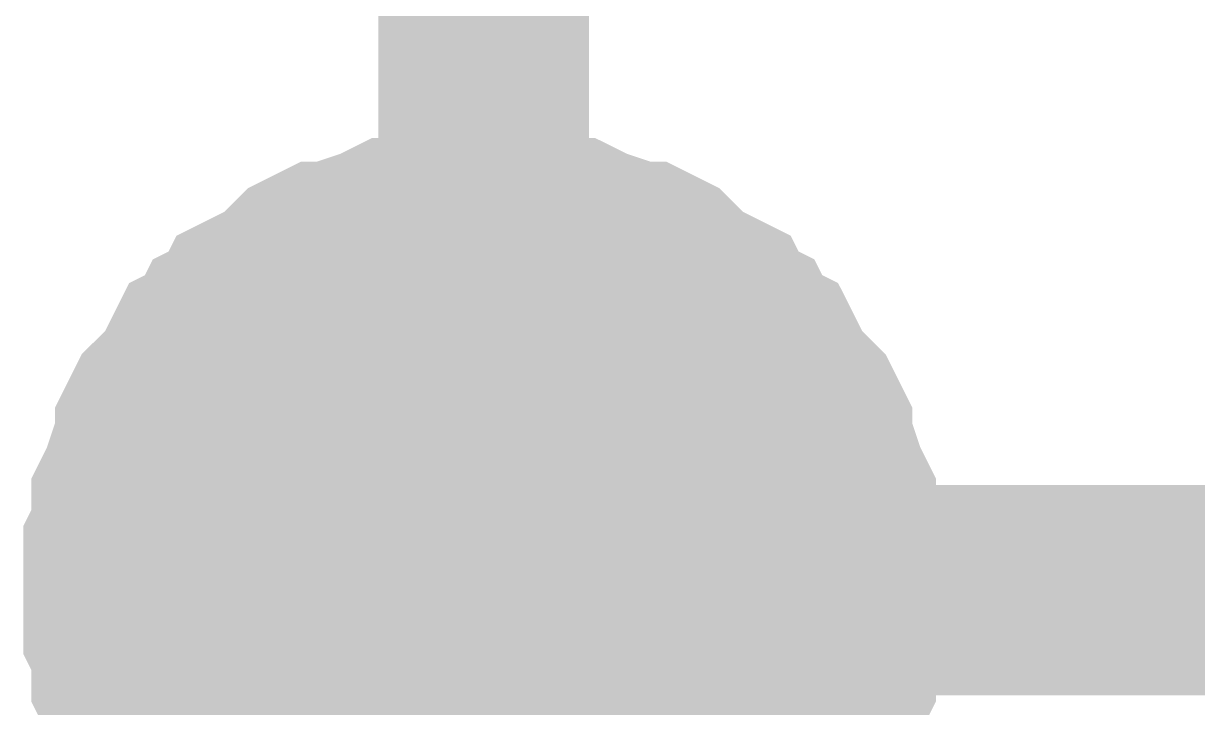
# Model space of a CAD drawing. Header units: inches. Extents: x 0 to 22.3, y 0 to 15.7.
# Drawn here: x 11.4743 to 11.5401, y 9.2932 to 9.3315 of the extents above; entities that cross this region are included whole.
import ezdxf

# ---------------------------------------------------------------- set-up
doc = ezdxf.new("R2010")
doc.units = ezdxf.units.IN
doc.header["$MEASUREMENT"] = 0
doc.layers.add('Sheet', color=255, linetype='Continuous')

msp = doc.modelspace()

# ---------------------------------------------------------------- linework, layer by layer
at = {"layer": 'Sheet'}
for points in [[(11.500095, 9.699789, 0.0118, 0.0118, 0), (11.500095, 9.299775, 0.0118, 0.0118, 0), (12.100385, 9.299775, 0.0118, 0.0118, 0), (12.300186, 9.299775, 0.0118, 0.0118, 0)], [(11.480203, 9.299775, 0.0118, 0.0118, 0), (11.480203, 9.300659, 0.0118, 0.0118, 0), (11.480203, 9.301985, 0.0118, 0.0118, 0), (11.480645, 9.302869, 0.0118, 0.0118, 0), (11.480645, 9.303753, 0.0118, 0.0118, 0), (11.480645, 9.304637, 0.0118, 0.0118, 0), (11.481087, 9.305521, 0.0118, 0.0118, 0), (11.481529, 9.306847, 0.0118, 0.0118, 0), (11.481972, 9.307731, 0.0118, 0.0118, 0), (11.481972, 9.308615, 0.0118, 0.0118, 0), (11.482414, 9.309499, 0.0118, 0.0118, 0), (11.482856, 9.309941, 0.0118, 0.0118, 0), (11.48374, 9.310825, 0.0118, 0.0118, 0), (11.484182, 9.311709, 0.0118, 0.0118, 0), (11.484624, 9.312593, 0.0118, 0.0118, 0), (11.485508, 9.313035, 0.0118, 0.0118, 0), (11.48595, 9.313919, 0.0118, 0.0118, 0), (11.486834, 9.314361, 0.0118, 0.0118, 0), (11.487276, 9.315245, 0.0118, 0.0118, 0), (11.48816, 9.315687, 0.0118, 0.0118, 0), (11.489044, 9.316129, 0.0118, 0.0118, 0), (11.489928, 9.317013, 0.0118, 0.0118, 0), (11.49037, 9.317455, 0.0118, 0.0118, 0), (11.491254, 9.317897, 0.0118, 0.0118, 0), (11.492138, 9.317897, 0.0118, 0.0118, 0), (11.493023, 9.318339, 0.0118, 0.0118, 0), (11.494349, 9.318781, 0.0118, 0.0118, 0), (11.495233, 9.319223, 0.0118, 0.0118, 0), (11.496117, 9.319223, 0.0118, 0.0118, 0), (11.497001, 9.319223, 0.0118, 0.0118, 0), (11.497885, 9.319665, 0.0118, 0.0118, 0), (11.499211, 9.319665, 0.0118, 0.0118, 0), (11.500095, 9.319665, 0.0118, 0.0118, 0)], [(11.480203, 9.299775, 0.0118, 0.0118, 0), (11.480203, 9.300659, 0.0118, 0.0118, 0), (11.480203, 9.301985, 0.0118, 0.0118, 0), (11.480645, 9.302869, 0.0118, 0.0118, 0), (11.480645, 9.303753, 0.0118, 0.0118, 0), (11.480645, 9.304637, 0.0118, 0.0118, 0), (11.481087, 9.305521, 0.0118, 0.0118, 0), (11.481529, 9.306847, 0.0118, 0.0118, 0), (11.481972, 9.307731, 0.0118, 0.0118, 0), (11.481972, 9.308615, 0.0118, 0.0118, 0), (11.482414, 9.309499, 0.0118, 0.0118, 0), (11.482856, 9.309941, 0.0118, 0.0118, 0), (11.48374, 9.310825, 0.0118, 0.0118, 0), (11.484182, 9.311709, 0.0118, 0.0118, 0), (11.484624, 9.312593, 0.0118, 0.0118, 0), (11.485508, 9.313035, 0.0118, 0.0118, 0), (11.48595, 9.313919, 0.0118, 0.0118, 0), (11.486834, 9.314361, 0.0118, 0.0118, 0), (11.487276, 9.315245, 0.0118, 0.0118, 0), (11.48816, 9.315687, 0.0118, 0.0118, 0), (11.489044, 9.316129, 0.0118, 0.0118, 0), (11.489928, 9.317013, 0.0118, 0.0118, 0), (11.49037, 9.317455, 0.0118, 0.0118, 0), (11.491254, 9.317897, 0.0118, 0.0118, 0), (11.492138, 9.317897, 0.0118, 0.0118, 0), (11.493023, 9.318339, 0.0118, 0.0118, 0), (11.494349, 9.318781, 0.0118, 0.0118, 0), (11.495233, 9.319223, 0.0118, 0.0118, 0), (11.496117, 9.319223, 0.0118, 0.0118, 0), (11.497001, 9.319223, 0.0118, 0.0118, 0), (11.497885, 9.319665, 0.0118, 0.0118, 0), (11.499211, 9.319665, 0.0118, 0.0118, 0), (11.500095, 9.319665, 0.0118, 0.0118, 0)], [(11.480203, 9.299775, 0.0118, 0.0118, 0), (11.480203, 9.300659, 0.0118, 0.0118, 0), (11.480203, 9.301985, 0.0118, 0.0118, 0), (11.480645, 9.302869, 0.0118, 0.0118, 0), (11.480645, 9.303753, 0.0118, 0.0118, 0), (11.480645, 9.304637, 0.0118, 0.0118, 0), (11.481087, 9.305521, 0.0118, 0.0118, 0), (11.481529, 9.306847, 0.0118, 0.0118, 0), (11.481972, 9.307731, 0.0118, 0.0118, 0), (11.481972, 9.308615, 0.0118, 0.0118, 0), (11.482414, 9.309499, 0.0118, 0.0118, 0), (11.482856, 9.309941, 0.0118, 0.0118, 0), (11.48374, 9.310825, 0.0118, 0.0118, 0), (11.484182, 9.311709, 0.0118, 0.0118, 0), (11.484624, 9.312593, 0.0118, 0.0118, 0), (11.485508, 9.313035, 0.0118, 0.0118, 0), (11.48595, 9.313919, 0.0118, 0.0118, 0), (11.486834, 9.314361, 0.0118, 0.0118, 0), (11.487276, 9.315245, 0.0118, 0.0118, 0), (11.48816, 9.315687, 0.0118, 0.0118, 0), (11.489044, 9.316129, 0.0118, 0.0118, 0), (11.489928, 9.317013, 0.0118, 0.0118, 0), (11.49037, 9.317455, 0.0118, 0.0118, 0), (11.491254, 9.317897, 0.0118, 0.0118, 0), (11.492138, 9.317897, 0.0118, 0.0118, 0), (11.493023, 9.318339, 0.0118, 0.0118, 0), (11.494349, 9.318781, 0.0118, 0.0118, 0), (11.495233, 9.319223, 0.0118, 0.0118, 0), (11.496117, 9.319223, 0.0118, 0.0118, 0), (11.497001, 9.319223, 0.0118, 0.0118, 0), (11.497885, 9.319665, 0.0118, 0.0118, 0), (11.499211, 9.319665, 0.0118, 0.0118, 0), (11.500095, 9.319665, 0.0118, 0.0118, 0)], [(11.480203, 9.299775, 0.0118, 0.0118, 0), (11.480203, 9.300659, 0.0118, 0.0118, 0), (11.480203, 9.301985, 0.0118, 0.0118, 0), (11.480645, 9.302869, 0.0118, 0.0118, 0), (11.480645, 9.303753, 0.0118, 0.0118, 0), (11.480645, 9.304637, 0.0118, 0.0118, 0), (11.481087, 9.305521, 0.0118, 0.0118, 0), (11.481529, 9.306847, 0.0118, 0.0118, 0), (11.481972, 9.307731, 0.0118, 0.0118, 0), (11.481972, 9.308615, 0.0118, 0.0118, 0), (11.482414, 9.309499, 0.0118, 0.0118, 0), (11.482856, 9.309941, 0.0118, 0.0118, 0), (11.48374, 9.310825, 0.0118, 0.0118, 0), (11.484182, 9.311709, 0.0118, 0.0118, 0), (11.484624, 9.312593, 0.0118, 0.0118, 0), (11.485508, 9.313035, 0.0118, 0.0118, 0), (11.48595, 9.313919, 0.0118, 0.0118, 0), (11.486834, 9.314361, 0.0118, 0.0118, 0), (11.487276, 9.315245, 0.0118, 0.0118, 0), (11.48816, 9.315687, 0.0118, 0.0118, 0), (11.489044, 9.316129, 0.0118, 0.0118, 0), (11.489928, 9.317013, 0.0118, 0.0118, 0), (11.49037, 9.317455, 0.0118, 0.0118, 0), (11.491254, 9.317897, 0.0118, 0.0118, 0), (11.492138, 9.317897, 0.0118, 0.0118, 0), (11.493023, 9.318339, 0.0118, 0.0118, 0), (11.494349, 9.318781, 0.0118, 0.0118, 0), (11.495233, 9.319223, 0.0118, 0.0118, 0), (11.496117, 9.319223, 0.0118, 0.0118, 0), (11.497001, 9.319223, 0.0118, 0.0118, 0), (11.497885, 9.319665, 0.0118, 0.0118, 0), (11.499211, 9.319665, 0.0118, 0.0118, 0), (11.500095, 9.319665, 0.0118, 0.0118, 0)], [(11.500095, 9.319665, 0.0118, 0.0118, 0), (11.500095, 9.319665, 0.0118, 0.0118, 0)], [(11.500095, 9.319665, 0.0118, 0.0118, 0), (11.500979, 9.319665, 0.0118, 0.0118, 0), (11.502305, 9.319665, 0.0118, 0.0118, 0), (11.503189, 9.319223, 0.0118, 0.0118, 0), (11.504074, 9.319223, 0.0118, 0.0118, 0), (11.504958, 9.319223, 0.0118, 0.0118, 0), (11.505842, 9.318781, 0.0118, 0.0118, 0), (11.507168, 9.318339, 0.0118, 0.0118, 0), (11.508052, 9.317897, 0.0118, 0.0118, 0), (11.508936, 9.317897, 0.0118, 0.0118, 0), (11.50982, 9.317455, 0.0118, 0.0118, 0), (11.510262, 9.317013, 0.0118, 0.0118, 0), (11.511146, 9.316129, 0.0118, 0.0118, 0), (11.51203, 9.315687, 0.0118, 0.0118, 0), (11.512914, 9.315245, 0.0118, 0.0118, 0), (11.513356, 9.314361, 0.0118, 0.0118, 0), (11.51424, 9.313919, 0.0118, 0.0118, 0), (11.514682, 9.313035, 0.0118, 0.0118, 0), (11.515567, 9.312593, 0.0118, 0.0118, 0), (11.516009, 9.311709, 0.0118, 0.0118, 0), (11.516451, 9.310825, 0.0118, 0.0118, 0), (11.517335, 9.309941, 0.0118, 0.0118, 0), (11.517777, 9.309499, 0.0118, 0.0118, 0), (11.518219, 9.308615, 0.0118, 0.0118, 0), (11.518219, 9.307731, 0.0118, 0.0118, 0), (11.518661, 9.306847, 0.0118, 0.0118, 0), (11.519103, 9.305521, 0.0118, 0.0118, 0), (11.519545, 9.304637, 0.0118, 0.0118, 0), (11.519545, 9.303753, 0.0118, 0.0118, 0), (11.519545, 9.302869, 0.0118, 0.0118, 0), (11.519987, 9.301985, 0.0118, 0.0118, 0), (11.519987, 9.300659, 0.0118, 0.0118, 0), (11.519987, 9.299775, 0.0118, 0.0118, 0)], [(11.500095, 9.319665, 0.0118, 0.0118, 0), (11.500095, 9.319665, 0.0118, 0.0118, 0)], [(11.500095, 9.319665, 0.0118, 0.0118, 0), (11.500979, 9.319665, 0.0118, 0.0118, 0), (11.502305, 9.319665, 0.0118, 0.0118, 0), (11.503189, 9.319223, 0.0118, 0.0118, 0), (11.504074, 9.319223, 0.0118, 0.0118, 0), (11.504958, 9.319223, 0.0118, 0.0118, 0), (11.505842, 9.318781, 0.0118, 0.0118, 0), (11.507168, 9.318339, 0.0118, 0.0118, 0), (11.508052, 9.317897, 0.0118, 0.0118, 0), (11.508936, 9.317897, 0.0118, 0.0118, 0), (11.50982, 9.317455, 0.0118, 0.0118, 0), (11.510262, 9.317013, 0.0118, 0.0118, 0), (11.511146, 9.316129, 0.0118, 0.0118, 0), (11.51203, 9.315687, 0.0118, 0.0118, 0), (11.512914, 9.315245, 0.0118, 0.0118, 0), (11.513356, 9.314361, 0.0118, 0.0118, 0), (11.51424, 9.313919, 0.0118, 0.0118, 0), (11.514682, 9.313035, 0.0118, 0.0118, 0), (11.515567, 9.312593, 0.0118, 0.0118, 0), (11.516009, 9.311709, 0.0118, 0.0118, 0), (11.516451, 9.310825, 0.0118, 0.0118, 0), (11.517335, 9.309941, 0.0118, 0.0118, 0), (11.517777, 9.309499, 0.0118, 0.0118, 0), (11.518219, 9.308615, 0.0118, 0.0118, 0), (11.518219, 9.307731, 0.0118, 0.0118, 0), (11.518661, 9.306847, 0.0118, 0.0118, 0), (11.519103, 9.305521, 0.0118, 0.0118, 0), (11.519545, 9.304637, 0.0118, 0.0118, 0), (11.519545, 9.303753, 0.0118, 0.0118, 0), (11.519545, 9.302869, 0.0118, 0.0118, 0), (11.519987, 9.301985, 0.0118, 0.0118, 0), (11.519987, 9.300659, 0.0118, 0.0118, 0), (11.519987, 9.299775, 0.0118, 0.0118, 0)], [(11.500095, 9.319665, 0.0118, 0.0118, 0), (11.500095, 9.319665, 0.0118, 0.0118, 0)], [(11.500095, 9.319665, 0.0118, 0.0118, 0), (11.500979, 9.319665, 0.0118, 0.0118, 0), (11.502305, 9.319665, 0.0118, 0.0118, 0), (11.503189, 9.319223, 0.0118, 0.0118, 0), (11.504074, 9.319223, 0.0118, 0.0118, 0), (11.504958, 9.319223, 0.0118, 0.0118, 0), (11.505842, 9.318781, 0.0118, 0.0118, 0), (11.507168, 9.318339, 0.0118, 0.0118, 0), (11.508052, 9.317897, 0.0118, 0.0118, 0), (11.508936, 9.317897, 0.0118, 0.0118, 0), (11.50982, 9.317455, 0.0118, 0.0118, 0), (11.510262, 9.317013, 0.0118, 0.0118, 0), (11.511146, 9.316129, 0.0118, 0.0118, 0), (11.51203, 9.315687, 0.0118, 0.0118, 0), (11.512914, 9.315245, 0.0118, 0.0118, 0), (11.513356, 9.314361, 0.0118, 0.0118, 0), (11.51424, 9.313919, 0.0118, 0.0118, 0), (11.514682, 9.313035, 0.0118, 0.0118, 0), (11.515567, 9.312593, 0.0118, 0.0118, 0), (11.516009, 9.311709, 0.0118, 0.0118, 0), (11.516451, 9.310825, 0.0118, 0.0118, 0), (11.517335, 9.309941, 0.0118, 0.0118, 0), (11.517777, 9.309499, 0.0118, 0.0118, 0), (11.518219, 9.308615, 0.0118, 0.0118, 0), (11.518219, 9.307731, 0.0118, 0.0118, 0), (11.518661, 9.306847, 0.0118, 0.0118, 0), (11.519103, 9.305521, 0.0118, 0.0118, 0), (11.519545, 9.304637, 0.0118, 0.0118, 0), (11.519545, 9.303753, 0.0118, 0.0118, 0), (11.519545, 9.302869, 0.0118, 0.0118, 0), (11.519987, 9.301985, 0.0118, 0.0118, 0), (11.519987, 9.300659, 0.0118, 0.0118, 0), (11.519987, 9.299775, 0.0118, 0.0118, 0)], [(11.500095, 9.319665, 0.0118, 0.0118, 0), (11.500095, 9.319665, 0.0118, 0.0118, 0)], [(11.500095, 9.319665, 0.0118, 0.0118, 0), (11.500979, 9.319665, 0.0118, 0.0118, 0), (11.502305, 9.319665, 0.0118, 0.0118, 0), (11.503189, 9.319223, 0.0118, 0.0118, 0), (11.504074, 9.319223, 0.0118, 0.0118, 0), (11.504958, 9.319223, 0.0118, 0.0118, 0), (11.505842, 9.318781, 0.0118, 0.0118, 0), (11.507168, 9.318339, 0.0118, 0.0118, 0), (11.508052, 9.317897, 0.0118, 0.0118, 0), (11.508936, 9.317897, 0.0118, 0.0118, 0), (11.50982, 9.317455, 0.0118, 0.0118, 0), (11.510262, 9.317013, 0.0118, 0.0118, 0), (11.511146, 9.316129, 0.0118, 0.0118, 0), (11.51203, 9.315687, 0.0118, 0.0118, 0), (11.512914, 9.315245, 0.0118, 0.0118, 0), (11.513356, 9.314361, 0.0118, 0.0118, 0), (11.51424, 9.313919, 0.0118, 0.0118, 0), (11.514682, 9.313035, 0.0118, 0.0118, 0), (11.515567, 9.312593, 0.0118, 0.0118, 0), (11.516009, 9.311709, 0.0118, 0.0118, 0), (11.516451, 9.310825, 0.0118, 0.0118, 0), (11.517335, 9.309941, 0.0118, 0.0118, 0), (11.517777, 9.309499, 0.0118, 0.0118, 0), (11.518219, 9.308615, 0.0118, 0.0118, 0), (11.518219, 9.307731, 0.0118, 0.0118, 0), (11.518661, 9.306847, 0.0118, 0.0118, 0), (11.519103, 9.305521, 0.0118, 0.0118, 0), (11.519545, 9.304637, 0.0118, 0.0118, 0), (11.519545, 9.303753, 0.0118, 0.0118, 0), (11.519545, 9.302869, 0.0118, 0.0118, 0), (11.519987, 9.301985, 0.0118, 0.0118, 0), (11.519987, 9.300659, 0.0118, 0.0118, 0), (11.519987, 9.299775, 0.0118, 0.0118, 0)], [(11.480203, 9.299775, 0.0039, 0.0039, 0), (11.480203, 9.300659, 0.0039, 0.0039, 0), (11.480203, 9.301985, 0.0039, 0.0039, 0), (11.480645, 9.302869, 0.0039, 0.0039, 0), (11.480645, 9.303753, 0.0039, 0.0039, 0), (11.480645, 9.304637, 0.0039, 0.0039, 0), (11.481087, 9.305521, 0.0039, 0.0039, 0), (11.481529, 9.306847, 0.0039, 0.0039, 0), (11.481972, 9.307731, 0.0039, 0.0039, 0), (11.481972, 9.308615, 0.0039, 0.0039, 0), (11.482414, 9.309499, 0.0039, 0.0039, 0), (11.482856, 9.309941, 0.0039, 0.0039, 0), (11.48374, 9.310825, 0.0039, 0.0039, 0), (11.484182, 9.311709, 0.0039, 0.0039, 0), (11.484624, 9.312593, 0.0039, 0.0039, 0), (11.485508, 9.313035, 0.0039, 0.0039, 0), (11.48595, 9.313919, 0.0039, 0.0039, 0), (11.486834, 9.314361, 0.0039, 0.0039, 0), (11.487276, 9.315245, 0.0039, 0.0039, 0), (11.48816, 9.315687, 0.0039, 0.0039, 0), (11.489044, 9.316129, 0.0039, 0.0039, 0), (11.489928, 9.317013, 0.0039, 0.0039, 0), (11.49037, 9.317455, 0.0039, 0.0039, 0), (11.491254, 9.317897, 0.0039, 0.0039, 0), (11.492138, 9.317897, 0.0039, 0.0039, 0), (11.493023, 9.318339, 0.0039, 0.0039, 0), (11.494349, 9.318781, 0.0039, 0.0039, 0), (11.495233, 9.319223, 0.0039, 0.0039, 0), (11.496117, 9.319223, 0.0039, 0.0039, 0), (11.497001, 9.319223, 0.0039, 0.0039, 0), (11.497885, 9.319665, 0.0039, 0.0039, 0), (11.499211, 9.319665, 0.0039, 0.0039, 0), (11.500095, 9.319665, 0.0039, 0.0039, 0)], [(11.480203, 9.299775, 0.0039, 0.0039, 0), (11.480203, 9.300659, 0.0039, 0.0039, 0), (11.480203, 9.301985, 0.0039, 0.0039, 0), (11.480645, 9.302869, 0.0039, 0.0039, 0), (11.480645, 9.303753, 0.0039, 0.0039, 0), (11.480645, 9.304637, 0.0039, 0.0039, 0), (11.481087, 9.305521, 0.0039, 0.0039, 0), (11.481529, 9.306847, 0.0039, 0.0039, 0), (11.481972, 9.307731, 0.0039, 0.0039, 0), (11.481972, 9.308615, 0.0039, 0.0039, 0), (11.482414, 9.309499, 0.0039, 0.0039, 0), (11.482856, 9.309941, 0.0039, 0.0039, 0), (11.48374, 9.310825, 0.0039, 0.0039, 0), (11.484182, 9.311709, 0.0039, 0.0039, 0), (11.484624, 9.312593, 0.0039, 0.0039, 0), (11.485508, 9.313035, 0.0039, 0.0039, 0), (11.48595, 9.313919, 0.0039, 0.0039, 0), (11.486834, 9.314361, 0.0039, 0.0039, 0), (11.487276, 9.315245, 0.0039, 0.0039, 0), (11.48816, 9.315687, 0.0039, 0.0039, 0), (11.489044, 9.316129, 0.0039, 0.0039, 0), (11.489928, 9.317013, 0.0039, 0.0039, 0), (11.49037, 9.317455, 0.0039, 0.0039, 0), (11.491254, 9.317897, 0.0039, 0.0039, 0), (11.492138, 9.317897, 0.0039, 0.0039, 0), (11.493023, 9.318339, 0.0039, 0.0039, 0), (11.494349, 9.318781, 0.0039, 0.0039, 0), (11.495233, 9.319223, 0.0039, 0.0039, 0), (11.496117, 9.319223, 0.0039, 0.0039, 0), (11.497001, 9.319223, 0.0039, 0.0039, 0), (11.497885, 9.319665, 0.0039, 0.0039, 0), (11.499211, 9.319665, 0.0039, 0.0039, 0), (11.500095, 9.319665, 0.0039, 0.0039, 0)], [(11.480203, 9.299775, 0.0039, 0.0039, 0), (11.480203, 9.300659, 0.0039, 0.0039, 0), (11.480203, 9.301985, 0.0039, 0.0039, 0), (11.480645, 9.302869, 0.0039, 0.0039, 0), (11.480645, 9.303753, 0.0039, 0.0039, 0), (11.480645, 9.304637, 0.0039, 0.0039, 0), (11.481087, 9.305521, 0.0039, 0.0039, 0), (11.481529, 9.306847, 0.0039, 0.0039, 0), (11.481972, 9.307731, 0.0039, 0.0039, 0), (11.481972, 9.308615, 0.0039, 0.0039, 0), (11.482414, 9.309499, 0.0039, 0.0039, 0), (11.482856, 9.309941, 0.0039, 0.0039, 0), (11.48374, 9.310825, 0.0039, 0.0039, 0), (11.484182, 9.311709, 0.0039, 0.0039, 0), (11.484624, 9.312593, 0.0039, 0.0039, 0), (11.485508, 9.313035, 0.0039, 0.0039, 0), (11.48595, 9.313919, 0.0039, 0.0039, 0), (11.486834, 9.314361, 0.0039, 0.0039, 0), (11.487276, 9.315245, 0.0039, 0.0039, 0), (11.48816, 9.315687, 0.0039, 0.0039, 0), (11.489044, 9.316129, 0.0039, 0.0039, 0), (11.489928, 9.317013, 0.0039, 0.0039, 0), (11.49037, 9.317455, 0.0039, 0.0039, 0), (11.491254, 9.317897, 0.0039, 0.0039, 0), (11.492138, 9.317897, 0.0039, 0.0039, 0), (11.493023, 9.318339, 0.0039, 0.0039, 0), (11.494349, 9.318781, 0.0039, 0.0039, 0), (11.495233, 9.319223, 0.0039, 0.0039, 0), (11.496117, 9.319223, 0.0039, 0.0039, 0), (11.497001, 9.319223, 0.0039, 0.0039, 0), (11.497885, 9.319665, 0.0039, 0.0039, 0), (11.499211, 9.319665, 0.0039, 0.0039, 0), (11.500095, 9.319665, 0.0039, 0.0039, 0)], [(11.480203, 9.299775, 0.0039, 0.0039, 0), (11.480203, 9.300659, 0.0039, 0.0039, 0), (11.480203, 9.301985, 0.0039, 0.0039, 0), (11.480645, 9.302869, 0.0039, 0.0039, 0), (11.480645, 9.303753, 0.0039, 0.0039, 0), (11.480645, 9.304637, 0.0039, 0.0039, 0), (11.481087, 9.305521, 0.0039, 0.0039, 0), (11.481529, 9.306847, 0.0039, 0.0039, 0), (11.481972, 9.307731, 0.0039, 0.0039, 0), (11.481972, 9.308615, 0.0039, 0.0039, 0), (11.482414, 9.309499, 0.0039, 0.0039, 0), (11.482856, 9.309941, 0.0039, 0.0039, 0), (11.48374, 9.310825, 0.0039, 0.0039, 0), (11.484182, 9.311709, 0.0039, 0.0039, 0), (11.484624, 9.312593, 0.0039, 0.0039, 0), (11.485508, 9.313035, 0.0039, 0.0039, 0), (11.48595, 9.313919, 0.0039, 0.0039, 0), (11.486834, 9.314361, 0.0039, 0.0039, 0), (11.487276, 9.315245, 0.0039, 0.0039, 0), (11.48816, 9.315687, 0.0039, 0.0039, 0), (11.489044, 9.316129, 0.0039, 0.0039, 0), (11.489928, 9.317013, 0.0039, 0.0039, 0), (11.49037, 9.317455, 0.0039, 0.0039, 0), (11.491254, 9.317897, 0.0039, 0.0039, 0), (11.492138, 9.317897, 0.0039, 0.0039, 0), (11.493023, 9.318339, 0.0039, 0.0039, 0), (11.494349, 9.318781, 0.0039, 0.0039, 0), (11.495233, 9.319223, 0.0039, 0.0039, 0), (11.496117, 9.319223, 0.0039, 0.0039, 0), (11.497001, 9.319223, 0.0039, 0.0039, 0), (11.497885, 9.319665, 0.0039, 0.0039, 0), (11.499211, 9.319665, 0.0039, 0.0039, 0), (11.500095, 9.319665, 0.0039, 0.0039, 0)], [(11.500095, 9.319665, 0.0039, 0.0039, 0), (11.500095, 9.319665, 0.0039, 0.0039, 0)], [(11.500095, 9.319665, 0.0039, 0.0039, 0), (11.500979, 9.319665, 0.0039, 0.0039, 0), (11.502305, 9.319665, 0.0039, 0.0039, 0), (11.503189, 9.319223, 0.0039, 0.0039, 0), (11.504074, 9.319223, 0.0039, 0.0039, 0), (11.504958, 9.319223, 0.0039, 0.0039, 0), (11.505842, 9.318781, 0.0039, 0.0039, 0), (11.507168, 9.318339, 0.0039, 0.0039, 0), (11.508052, 9.317897, 0.0039, 0.0039, 0), (11.508936, 9.317897, 0.0039, 0.0039, 0), (11.50982, 9.317455, 0.0039, 0.0039, 0), (11.510262, 9.317013, 0.0039, 0.0039, 0), (11.511146, 9.316129, 0.0039, 0.0039, 0), (11.51203, 9.315687, 0.0039, 0.0039, 0), (11.512914, 9.315245, 0.0039, 0.0039, 0), (11.513356, 9.314361, 0.0039, 0.0039, 0), (11.51424, 9.313919, 0.0039, 0.0039, 0), (11.514682, 9.313035, 0.0039, 0.0039, 0), (11.515567, 9.312593, 0.0039, 0.0039, 0), (11.516009, 9.311709, 0.0039, 0.0039, 0), (11.516451, 9.310825, 0.0039, 0.0039, 0), (11.517335, 9.309941, 0.0039, 0.0039, 0), (11.517777, 9.309499, 0.0039, 0.0039, 0), (11.518219, 9.308615, 0.0039, 0.0039, 0), (11.518219, 9.307731, 0.0039, 0.0039, 0), (11.518661, 9.306847, 0.0039, 0.0039, 0), (11.519103, 9.305521, 0.0039, 0.0039, 0), (11.519545, 9.304637, 0.0039, 0.0039, 0), (11.519545, 9.303753, 0.0039, 0.0039, 0), (11.519545, 9.302869, 0.0039, 0.0039, 0), (11.519987, 9.301985, 0.0039, 0.0039, 0), (11.519987, 9.300659, 0.0039, 0.0039, 0), (11.519987, 9.299775, 0.0039, 0.0039, 0)], [(11.500095, 9.319665, 0.0039, 0.0039, 0), (11.500095, 9.319665, 0.0039, 0.0039, 0)], [(11.500095, 9.319665, 0.0039, 0.0039, 0), (11.500979, 9.319665, 0.0039, 0.0039, 0), (11.502305, 9.319665, 0.0039, 0.0039, 0), (11.503189, 9.319223, 0.0039, 0.0039, 0), (11.504074, 9.319223, 0.0039, 0.0039, 0), (11.504958, 9.319223, 0.0039, 0.0039, 0), (11.505842, 9.318781, 0.0039, 0.0039, 0), (11.507168, 9.318339, 0.0039, 0.0039, 0), (11.508052, 9.317897, 0.0039, 0.0039, 0), (11.508936, 9.317897, 0.0039, 0.0039, 0), (11.50982, 9.317455, 0.0039, 0.0039, 0), (11.510262, 9.317013, 0.0039, 0.0039, 0), (11.511146, 9.316129, 0.0039, 0.0039, 0), (11.51203, 9.315687, 0.0039, 0.0039, 0), (11.512914, 9.315245, 0.0039, 0.0039, 0), (11.513356, 9.314361, 0.0039, 0.0039, 0), (11.51424, 9.313919, 0.0039, 0.0039, 0), (11.514682, 9.313035, 0.0039, 0.0039, 0), (11.515567, 9.312593, 0.0039, 0.0039, 0), (11.516009, 9.311709, 0.0039, 0.0039, 0), (11.516451, 9.310825, 0.0039, 0.0039, 0), (11.517335, 9.309941, 0.0039, 0.0039, 0), (11.517777, 9.309499, 0.0039, 0.0039, 0), (11.518219, 9.308615, 0.0039, 0.0039, 0), (11.518219, 9.307731, 0.0039, 0.0039, 0), (11.518661, 9.306847, 0.0039, 0.0039, 0), (11.519103, 9.305521, 0.0039, 0.0039, 0), (11.519545, 9.304637, 0.0039, 0.0039, 0), (11.519545, 9.303753, 0.0039, 0.0039, 0), (11.519545, 9.302869, 0.0039, 0.0039, 0), (11.519987, 9.301985, 0.0039, 0.0039, 0), (11.519987, 9.300659, 0.0039, 0.0039, 0), (11.519987, 9.299775, 0.0039, 0.0039, 0)], [(11.500095, 9.319665, 0.0039, 0.0039, 0), (11.500095, 9.319665, 0.0039, 0.0039, 0)], [(11.500095, 9.319665, 0.0039, 0.0039, 0), (11.500979, 9.319665, 0.0039, 0.0039, 0), (11.502305, 9.319665, 0.0039, 0.0039, 0), (11.503189, 9.319223, 0.0039, 0.0039, 0), (11.504074, 9.319223, 0.0039, 0.0039, 0), (11.504958, 9.319223, 0.0039, 0.0039, 0), (11.505842, 9.318781, 0.0039, 0.0039, 0), (11.507168, 9.318339, 0.0039, 0.0039, 0), (11.508052, 9.317897, 0.0039, 0.0039, 0), (11.508936, 9.317897, 0.0039, 0.0039, 0), (11.50982, 9.317455, 0.0039, 0.0039, 0), (11.510262, 9.317013, 0.0039, 0.0039, 0), (11.511146, 9.316129, 0.0039, 0.0039, 0), (11.51203, 9.315687, 0.0039, 0.0039, 0), (11.512914, 9.315245, 0.0039, 0.0039, 0), (11.513356, 9.314361, 0.0039, 0.0039, 0), (11.51424, 9.313919, 0.0039, 0.0039, 0), (11.514682, 9.313035, 0.0039, 0.0039, 0), (11.515567, 9.312593, 0.0039, 0.0039, 0), (11.516009, 9.311709, 0.0039, 0.0039, 0), (11.516451, 9.310825, 0.0039, 0.0039, 0), (11.517335, 9.309941, 0.0039, 0.0039, 0), (11.517777, 9.309499, 0.0039, 0.0039, 0), (11.518219, 9.308615, 0.0039, 0.0039, 0), (11.518219, 9.307731, 0.0039, 0.0039, 0), (11.518661, 9.306847, 0.0039, 0.0039, 0), (11.519103, 9.305521, 0.0039, 0.0039, 0), (11.519545, 9.304637, 0.0039, 0.0039, 0), (11.519545, 9.303753, 0.0039, 0.0039, 0), (11.519545, 9.302869, 0.0039, 0.0039, 0), (11.519987, 9.301985, 0.0039, 0.0039, 0), (11.519987, 9.300659, 0.0039, 0.0039, 0), (11.519987, 9.299775, 0.0039, 0.0039, 0)], [(11.500095, 9.319665, 0.0039, 0.0039, 0), (11.500095, 9.319665, 0.0039, 0.0039, 0)], [(11.500095, 9.319665, 0.0039, 0.0039, 0), (11.500979, 9.319665, 0.0039, 0.0039, 0), (11.502305, 9.319665, 0.0039, 0.0039, 0), (11.503189, 9.319223, 0.0039, 0.0039, 0), (11.504074, 9.319223, 0.0039, 0.0039, 0), (11.504958, 9.319223, 0.0039, 0.0039, 0), (11.505842, 9.318781, 0.0039, 0.0039, 0), (11.507168, 9.318339, 0.0039, 0.0039, 0), (11.508052, 9.317897, 0.0039, 0.0039, 0), (11.508936, 9.317897, 0.0039, 0.0039, 0), (11.50982, 9.317455, 0.0039, 0.0039, 0), (11.510262, 9.317013, 0.0039, 0.0039, 0), (11.511146, 9.316129, 0.0039, 0.0039, 0), (11.51203, 9.315687, 0.0039, 0.0039, 0), (11.512914, 9.315245, 0.0039, 0.0039, 0), (11.513356, 9.314361, 0.0039, 0.0039, 0), (11.51424, 9.313919, 0.0039, 0.0039, 0), (11.514682, 9.313035, 0.0039, 0.0039, 0), (11.515567, 9.312593, 0.0039, 0.0039, 0), (11.516009, 9.311709, 0.0039, 0.0039, 0), (11.516451, 9.310825, 0.0039, 0.0039, 0), (11.517335, 9.309941, 0.0039, 0.0039, 0), (11.517777, 9.309499, 0.0039, 0.0039, 0), (11.518219, 9.308615, 0.0039, 0.0039, 0), (11.518219, 9.307731, 0.0039, 0.0039, 0), (11.518661, 9.306847, 0.0039, 0.0039, 0), (11.519103, 9.305521, 0.0039, 0.0039, 0), (11.519545, 9.304637, 0.0039, 0.0039, 0), (11.519545, 9.303753, 0.0039, 0.0039, 0), (11.519545, 9.302869, 0.0039, 0.0039, 0), (11.519987, 9.301985, 0.0039, 0.0039, 0), (11.519987, 9.300659, 0.0039, 0.0039, 0), (11.519987, 9.299775, 0.0039, 0.0039, 0)], [(11.484624, 9.286957, 0.0118, 0.0118, 0), (11.484182, 9.287841, 0.0118, 0.0118, 0), (11.48374, 9.288725, 0.0118, 0.0118, 0), (11.482856, 9.289609, 0.0118, 0.0118, 0), (11.482414, 9.290051, 0.0118, 0.0118, 0), (11.481972, 9.290935, 0.0118, 0.0118, 0), (11.481972, 9.291819, 0.0118, 0.0118, 0), (11.481529, 9.292703, 0.0118, 0.0118, 0), (11.481087, 9.294029, 0.0118, 0.0118, 0), (11.480645, 9.294913, 0.0118, 0.0118, 0), (11.480645, 9.295797, 0.0118, 0.0118, 0), (11.480645, 9.296681, 0.0118, 0.0118, 0), (11.480203, 9.297565, 0.0118, 0.0118, 0), (11.480203, 9.298891, 0.0118, 0.0118, 0), (11.480203, 9.299775, 0.0118, 0.0118, 0)], [(11.480203, 9.299775, 0.0118, 0.0118, 0), (11.480203, 9.299775, 0.0118, 0.0118, 0)], [(11.484624, 9.286957, 0.0118, 0.0118, 0), (11.484182, 9.287841, 0.0118, 0.0118, 0), (11.48374, 9.288725, 0.0118, 0.0118, 0), (11.482856, 9.289609, 0.0118, 0.0118, 0), (11.482414, 9.290051, 0.0118, 0.0118, 0), (11.481972, 9.290935, 0.0118, 0.0118, 0), (11.481972, 9.291819, 0.0118, 0.0118, 0), (11.481529, 9.292703, 0.0118, 0.0118, 0), (11.481087, 9.294029, 0.0118, 0.0118, 0), (11.480645, 9.294913, 0.0118, 0.0118, 0), (11.480645, 9.295797, 0.0118, 0.0118, 0), (11.480645, 9.296681, 0.0118, 0.0118, 0), (11.480203, 9.297565, 0.0118, 0.0118, 0), (11.480203, 9.298891, 0.0118, 0.0118, 0), (11.480203, 9.299775, 0.0118, 0.0118, 0)], [(11.480203, 9.299775, 0.0118, 0.0118, 0), (11.480203, 9.299775, 0.0118, 0.0118, 0)], [(11.484624, 9.286957, 0.0118, 0.0118, 0), (11.484182, 9.287841, 0.0118, 0.0118, 0), (11.48374, 9.288725, 0.0118, 0.0118, 0), (11.482856, 9.289609, 0.0118, 0.0118, 0), (11.482414, 9.290051, 0.0118, 0.0118, 0), (11.481972, 9.290935, 0.0118, 0.0118, 0), (11.481972, 9.291819, 0.0118, 0.0118, 0), (11.481529, 9.292703, 0.0118, 0.0118, 0), (11.481087, 9.294029, 0.0118, 0.0118, 0), (11.480645, 9.294913, 0.0118, 0.0118, 0), (11.480645, 9.295797, 0.0118, 0.0118, 0), (11.480645, 9.296681, 0.0118, 0.0118, 0), (11.480203, 9.297565, 0.0118, 0.0118, 0), (11.480203, 9.298891, 0.0118, 0.0118, 0), (11.480203, 9.299775, 0.0118, 0.0118, 0)], [(11.480203, 9.299775, 0.0118, 0.0118, 0), (11.480203, 9.299775, 0.0118, 0.0118, 0)], [(11.484624, 9.286957, 0.0118, 0.0118, 0), (11.484182, 9.287841, 0.0118, 0.0118, 0), (11.48374, 9.288725, 0.0118, 0.0118, 0), (11.482856, 9.289609, 0.0118, 0.0118, 0), (11.482414, 9.290051, 0.0118, 0.0118, 0), (11.481972, 9.290935, 0.0118, 0.0118, 0), (11.481972, 9.291819, 0.0118, 0.0118, 0), (11.481529, 9.292703, 0.0118, 0.0118, 0), (11.481087, 9.294029, 0.0118, 0.0118, 0), (11.480645, 9.294913, 0.0118, 0.0118, 0), (11.480645, 9.295797, 0.0118, 0.0118, 0), (11.480645, 9.296681, 0.0118, 0.0118, 0), (11.480203, 9.297565, 0.0118, 0.0118, 0), (11.480203, 9.298891, 0.0118, 0.0118, 0), (11.480203, 9.299775, 0.0118, 0.0118, 0)], [(11.480203, 9.299775, 0.0118, 0.0118, 0), (11.480203, 9.299775, 0.0118, 0.0118, 0)], [(11.500095, 9.299775, 0.0118, 0.0118, 0), (11.500095, 9.199882, 0.0118, 0.0118, 0)], [(11.519987, 9.299775, 0.0118, 0.0118, 0), (11.519987, 9.298891, 0.0118, 0.0118, 0), (11.519987, 9.297565, 0.0118, 0.0118, 0), (11.519545, 9.296681, 0.0118, 0.0118, 0), (11.519545, 9.295797, 0.0118, 0.0118, 0), (11.519545, 9.294913, 0.0118, 0.0118, 0), (11.519103, 9.294029, 0.0118, 0.0118, 0), (11.518661, 9.292703, 0.0118, 0.0118, 0), (11.518219, 9.291819, 0.0118, 0.0118, 0), (11.518219, 9.290935, 0.0118, 0.0118, 0), (11.517777, 9.290051, 0.0118, 0.0118, 0), (11.517335, 9.289609, 0.0118, 0.0118, 0), (11.516451, 9.288725, 0.0118, 0.0118, 0), (11.516009, 9.287841, 0.0118, 0.0118, 0), (11.515567, 9.286957, 0.0118, 0.0118, 0)], [(11.519987, 9.299775, 0.0118, 0.0118, 0), (11.519987, 9.298891, 0.0118, 0.0118, 0), (11.519987, 9.297565, 0.0118, 0.0118, 0), (11.519545, 9.296681, 0.0118, 0.0118, 0), (11.519545, 9.295797, 0.0118, 0.0118, 0), (11.519545, 9.294913, 0.0118, 0.0118, 0), (11.519103, 9.294029, 0.0118, 0.0118, 0), (11.518661, 9.292703, 0.0118, 0.0118, 0), (11.518219, 9.291819, 0.0118, 0.0118, 0), (11.518219, 9.290935, 0.0118, 0.0118, 0), (11.517777, 9.290051, 0.0118, 0.0118, 0), (11.517335, 9.289609, 0.0118, 0.0118, 0), (11.516451, 9.288725, 0.0118, 0.0118, 0), (11.516009, 9.287841, 0.0118, 0.0118, 0), (11.515567, 9.286957, 0.0118, 0.0118, 0)], [(11.519987, 9.299775, 0.0118, 0.0118, 0), (11.519987, 9.298891, 0.0118, 0.0118, 0), (11.519987, 9.297565, 0.0118, 0.0118, 0), (11.519545, 9.296681, 0.0118, 0.0118, 0), (11.519545, 9.295797, 0.0118, 0.0118, 0), (11.519545, 9.294913, 0.0118, 0.0118, 0), (11.519103, 9.294029, 0.0118, 0.0118, 0), (11.518661, 9.292703, 0.0118, 0.0118, 0), (11.518219, 9.291819, 0.0118, 0.0118, 0), (11.518219, 9.290935, 0.0118, 0.0118, 0), (11.517777, 9.290051, 0.0118, 0.0118, 0), (11.517335, 9.289609, 0.0118, 0.0118, 0), (11.516451, 9.288725, 0.0118, 0.0118, 0), (11.516009, 9.287841, 0.0118, 0.0118, 0), (11.515567, 9.286957, 0.0118, 0.0118, 0)], [(11.519987, 9.299775, 0.0118, 0.0118, 0), (11.519987, 9.298891, 0.0118, 0.0118, 0), (11.519987, 9.297565, 0.0118, 0.0118, 0), (11.519545, 9.296681, 0.0118, 0.0118, 0), (11.519545, 9.295797, 0.0118, 0.0118, 0), (11.519545, 9.294913, 0.0118, 0.0118, 0), (11.519103, 9.294029, 0.0118, 0.0118, 0), (11.518661, 9.292703, 0.0118, 0.0118, 0), (11.518219, 9.291819, 0.0118, 0.0118, 0), (11.518219, 9.290935, 0.0118, 0.0118, 0), (11.517777, 9.290051, 0.0118, 0.0118, 0), (11.517335, 9.289609, 0.0118, 0.0118, 0), (11.516451, 9.288725, 0.0118, 0.0118, 0), (11.516009, 9.287841, 0.0118, 0.0118, 0), (11.515567, 9.286957, 0.0118, 0.0118, 0)], [(11.519987, 9.299775, 0.0118, 0.0118, 0), (11.519987, 9.299775, 0.0118, 0.0118, 0), (11.519987, 9.299775, 0.0118, 0.0118, 0), (11.519987, 9.299775, 0.0118, 0.0118, 0), (11.519987, 9.299775, 0.0118, 0.0118, 0), (11.519987, 9.299775, 0.0118, 0.0118, 0), (11.519987, 9.299775, 0.0118, 0.0118, 0), (11.519987, 9.299775, 0.0118, 0.0118, 0), (11.519987, 9.299775, 0.0118, 0.0118, 0), (11.519987, 9.299775, 0.0118, 0.0118, 0), (11.519987, 9.299775, 0.0118, 0.0118, 0), (11.519987, 9.299775, 0.0118, 0.0118, 0), (11.519987, 9.299775, 0.0118, 0.0118, 0), (11.519987, 9.299775, 0.0118, 0.0118, 0), (11.519987, 9.299775, 0.0118, 0.0118, 0), (11.519987, 9.299775, 0.0118, 0.0118, 0), (11.519987, 9.299775, 0.0118, 0.0118, 0), (11.519987, 9.299775, 0.0118, 0.0118, 0), (11.519987, 9.299775, 0.0118, 0.0118, 0), (11.519987, 9.299775, 0.0118, 0.0118, 0), (11.519987, 9.299775, 0.0118, 0.0118, 0), (11.519987, 9.299775, 0.0118, 0.0118, 0), (11.519987, 9.299775, 0.0118, 0.0118, 0), (11.519987, 9.299775, 0.0118, 0.0118, 0), (11.519987, 9.299775, 0.0118, 0.0118, 0), (11.519987, 9.299775, 0.0118, 0.0118, 0), (11.519987, 9.299775, 0.0118, 0.0118, 0), (11.519987, 9.299775, 0.0118, 0.0118, 0), (11.519987, 9.299775, 0.0118, 0.0118, 0), (11.519987, 9.299775, 0.0118, 0.0118, 0), (11.519987, 9.299775, 0.0118, 0.0118, 0), (11.519987, 9.299775, 0.0118, 0.0118, 0), (11.519987, 9.299775, 0.0118, 0.0118, 0)], [(11.519987, 9.299775, 0.0118, 0.0118, 0), (11.519987, 9.299775, 0.0118, 0.0118, 0)], [(11.519987, 9.299775, 0.0118, 0.0118, 0), (11.519987, 9.299775, 0.0118, 0.0118, 0), (11.519987, 9.299775, 0.0118, 0.0118, 0), (11.519987, 9.299775, 0.0118, 0.0118, 0), (11.519987, 9.299775, 0.0118, 0.0118, 0), (11.519987, 9.299775, 0.0118, 0.0118, 0), (11.519987, 9.299775, 0.0118, 0.0118, 0), (11.519987, 9.299775, 0.0118, 0.0118, 0), (11.519987, 9.299775, 0.0118, 0.0118, 0), (11.519987, 9.299775, 0.0118, 0.0118, 0), (11.519987, 9.299775, 0.0118, 0.0118, 0), (11.519987, 9.299775, 0.0118, 0.0118, 0), (11.519987, 9.299775, 0.0118, 0.0118, 0), (11.519987, 9.299775, 0.0118, 0.0118, 0), (11.519987, 9.299775, 0.0118, 0.0118, 0), (11.519987, 9.299775, 0.0118, 0.0118, 0), (11.519987, 9.299775, 0.0118, 0.0118, 0), (11.519987, 9.299775, 0.0118, 0.0118, 0), (11.519987, 9.299775, 0.0118, 0.0118, 0), (11.519987, 9.299775, 0.0118, 0.0118, 0), (11.519987, 9.299775, 0.0118, 0.0118, 0), (11.519987, 9.299775, 0.0118, 0.0118, 0), (11.519987, 9.299775, 0.0118, 0.0118, 0), (11.519987, 9.299775, 0.0118, 0.0118, 0), (11.519987, 9.299775, 0.0118, 0.0118, 0), (11.519987, 9.299775, 0.0118, 0.0118, 0), (11.519987, 9.299775, 0.0118, 0.0118, 0), (11.519987, 9.299775, 0.0118, 0.0118, 0), (11.519987, 9.299775, 0.0118, 0.0118, 0), (11.519987, 9.299775, 0.0118, 0.0118, 0), (11.519987, 9.299775, 0.0118, 0.0118, 0), (11.519987, 9.299775, 0.0118, 0.0118, 0), (11.519987, 9.299775, 0.0118, 0.0118, 0)], [(11.519987, 9.299775, 0.0118, 0.0118, 0), (11.519987, 9.299775, 0.0118, 0.0118, 0)], [(11.519987, 9.299775, 0.0118, 0.0118, 0), (11.519987, 9.299775, 0.0118, 0.0118, 0), (11.519987, 9.299775, 0.0118, 0.0118, 0), (11.519987, 9.299775, 0.0118, 0.0118, 0), (11.519987, 9.299775, 0.0118, 0.0118, 0), (11.519987, 9.299775, 0.0118, 0.0118, 0), (11.519987, 9.299775, 0.0118, 0.0118, 0), (11.519987, 9.299775, 0.0118, 0.0118, 0), (11.519987, 9.299775, 0.0118, 0.0118, 0), (11.519987, 9.299775, 0.0118, 0.0118, 0), (11.519987, 9.299775, 0.0118, 0.0118, 0), (11.519987, 9.299775, 0.0118, 0.0118, 0), (11.519987, 9.299775, 0.0118, 0.0118, 0), (11.519987, 9.299775, 0.0118, 0.0118, 0), (11.519987, 9.299775, 0.0118, 0.0118, 0), (11.519987, 9.299775, 0.0118, 0.0118, 0), (11.519987, 9.299775, 0.0118, 0.0118, 0), (11.519987, 9.299775, 0.0118, 0.0118, 0), (11.519987, 9.299775, 0.0118, 0.0118, 0), (11.519987, 9.299775, 0.0118, 0.0118, 0), (11.519987, 9.299775, 0.0118, 0.0118, 0), (11.519987, 9.299775, 0.0118, 0.0118, 0), (11.519987, 9.299775, 0.0118, 0.0118, 0), (11.519987, 9.299775, 0.0118, 0.0118, 0), (11.519987, 9.299775, 0.0118, 0.0118, 0), (11.519987, 9.299775, 0.0118, 0.0118, 0), (11.519987, 9.299775, 0.0118, 0.0118, 0), (11.519987, 9.299775, 0.0118, 0.0118, 0), (11.519987, 9.299775, 0.0118, 0.0118, 0), (11.519987, 9.299775, 0.0118, 0.0118, 0), (11.519987, 9.299775, 0.0118, 0.0118, 0), (11.519987, 9.299775, 0.0118, 0.0118, 0), (11.519987, 9.299775, 0.0118, 0.0118, 0)], [(11.519987, 9.299775, 0.0118, 0.0118, 0), (11.519987, 9.299775, 0.0118, 0.0118, 0)], [(11.519987, 9.299775, 0.0118, 0.0118, 0), (11.519987, 9.299775, 0.0118, 0.0118, 0), (11.519987, 9.299775, 0.0118, 0.0118, 0), (11.519987, 9.299775, 0.0118, 0.0118, 0), (11.519987, 9.299775, 0.0118, 0.0118, 0), (11.519987, 9.299775, 0.0118, 0.0118, 0), (11.519987, 9.299775, 0.0118, 0.0118, 0), (11.519987, 9.299775, 0.0118, 0.0118, 0), (11.519987, 9.299775, 0.0118, 0.0118, 0), (11.519987, 9.299775, 0.0118, 0.0118, 0), (11.519987, 9.299775, 0.0118, 0.0118, 0), (11.519987, 9.299775, 0.0118, 0.0118, 0), (11.519987, 9.299775, 0.0118, 0.0118, 0), (11.519987, 9.299775, 0.0118, 0.0118, 0), (11.519987, 9.299775, 0.0118, 0.0118, 0), (11.519987, 9.299775, 0.0118, 0.0118, 0), (11.519987, 9.299775, 0.0118, 0.0118, 0), (11.519987, 9.299775, 0.0118, 0.0118, 0), (11.519987, 9.299775, 0.0118, 0.0118, 0), (11.519987, 9.299775, 0.0118, 0.0118, 0), (11.519987, 9.299775, 0.0118, 0.0118, 0), (11.519987, 9.299775, 0.0118, 0.0118, 0), (11.519987, 9.299775, 0.0118, 0.0118, 0), (11.519987, 9.299775, 0.0118, 0.0118, 0), (11.519987, 9.299775, 0.0118, 0.0118, 0), (11.519987, 9.299775, 0.0118, 0.0118, 0), (11.519987, 9.299775, 0.0118, 0.0118, 0), (11.519987, 9.299775, 0.0118, 0.0118, 0), (11.519987, 9.299775, 0.0118, 0.0118, 0), (11.519987, 9.299775, 0.0118, 0.0118, 0), (11.519987, 9.299775, 0.0118, 0.0118, 0), (11.519987, 9.299775, 0.0118, 0.0118, 0), (11.519987, 9.299775, 0.0118, 0.0118, 0)], [(11.519987, 9.299775, 0.0118, 0.0118, 0), (11.519987, 9.299775, 0.0118, 0.0118, 0)], [(11.481972, 9.290935, 0.0039, 0.0039, 0), (11.481972, 9.291819, 0.0039, 0.0039, 0), (11.481529, 9.292703, 0.0039, 0.0039, 0), (11.481087, 9.294029, 0.0039, 0.0039, 0), (11.480645, 9.294913, 0.0039, 0.0039, 0), (11.480645, 9.295797, 0.0039, 0.0039, 0), (11.480645, 9.296681, 0.0039, 0.0039, 0), (11.480203, 9.297565, 0.0039, 0.0039, 0), (11.480203, 9.298891, 0.0039, 0.0039, 0), (11.480203, 9.299775, 0.0039, 0.0039, 0)], [(11.480203, 9.299775, 0.0039, 0.0039, 0), (11.480203, 9.299775, 0.0039, 0.0039, 0)], [(11.481972, 9.290935, 0.0039, 0.0039, 0), (11.481972, 9.291819, 0.0039, 0.0039, 0), (11.481529, 9.292703, 0.0039, 0.0039, 0), (11.481087, 9.294029, 0.0039, 0.0039, 0), (11.480645, 9.294913, 0.0039, 0.0039, 0), (11.480645, 9.295797, 0.0039, 0.0039, 0), (11.480645, 9.296681, 0.0039, 0.0039, 0), (11.480203, 9.297565, 0.0039, 0.0039, 0), (11.480203, 9.298891, 0.0039, 0.0039, 0), (11.480203, 9.299775, 0.0039, 0.0039, 0)], [(11.480203, 9.299775, 0.0039, 0.0039, 0), (11.480203, 9.299775, 0.0039, 0.0039, 0)], [(11.481972, 9.290935, 0.0039, 0.0039, 0), (11.481972, 9.291819, 0.0039, 0.0039, 0), (11.481529, 9.292703, 0.0039, 0.0039, 0), (11.481087, 9.294029, 0.0039, 0.0039, 0), (11.480645, 9.294913, 0.0039, 0.0039, 0), (11.480645, 9.295797, 0.0039, 0.0039, 0), (11.480645, 9.296681, 0.0039, 0.0039, 0), (11.480203, 9.297565, 0.0039, 0.0039, 0), (11.480203, 9.298891, 0.0039, 0.0039, 0), (11.480203, 9.299775, 0.0039, 0.0039, 0)], [(11.480203, 9.299775, 0.0039, 0.0039, 0), (11.480203, 9.299775, 0.0039, 0.0039, 0)], [(11.481972, 9.290935, 0.0039, 0.0039, 0), (11.481972, 9.291819, 0.0039, 0.0039, 0), (11.481529, 9.292703, 0.0039, 0.0039, 0), (11.481087, 9.294029, 0.0039, 0.0039, 0), (11.480645, 9.294913, 0.0039, 0.0039, 0), (11.480645, 9.295797, 0.0039, 0.0039, 0), (11.480645, 9.296681, 0.0039, 0.0039, 0), (11.480203, 9.297565, 0.0039, 0.0039, 0), (11.480203, 9.298891, 0.0039, 0.0039, 0), (11.480203, 9.299775, 0.0039, 0.0039, 0)], [(11.480203, 9.299775, 0.0039, 0.0039, 0), (11.480203, 9.299775, 0.0039, 0.0039, 0)], [(11.519987, 9.299775, 0.0039, 0.0039, 0), (11.519987, 9.298891, 0.0039, 0.0039, 0), (11.519987, 9.297565, 0.0039, 0.0039, 0), (11.519545, 9.296681, 0.0039, 0.0039, 0), (11.519545, 9.295797, 0.0039, 0.0039, 0), (11.519545, 9.294913, 0.0039, 0.0039, 0), (11.519103, 9.294029, 0.0039, 0.0039, 0), (11.518661, 9.292703, 0.0039, 0.0039, 0), (11.518219, 9.291819, 0.0039, 0.0039, 0), (11.518219, 9.290935, 0.0039, 0.0039, 0)], [(11.519987, 9.299775, 0.0039, 0.0039, 0), (11.519987, 9.298891, 0.0039, 0.0039, 0), (11.519987, 9.297565, 0.0039, 0.0039, 0), (11.519545, 9.296681, 0.0039, 0.0039, 0), (11.519545, 9.295797, 0.0039, 0.0039, 0), (11.519545, 9.294913, 0.0039, 0.0039, 0), (11.519103, 9.294029, 0.0039, 0.0039, 0), (11.518661, 9.292703, 0.0039, 0.0039, 0), (11.518219, 9.291819, 0.0039, 0.0039, 0), (11.518219, 9.290935, 0.0039, 0.0039, 0)], [(11.519987, 9.299775, 0.0039, 0.0039, 0), (11.519987, 9.298891, 0.0039, 0.0039, 0), (11.519987, 9.297565, 0.0039, 0.0039, 0), (11.519545, 9.296681, 0.0039, 0.0039, 0), (11.519545, 9.295797, 0.0039, 0.0039, 0), (11.519545, 9.294913, 0.0039, 0.0039, 0), (11.519103, 9.294029, 0.0039, 0.0039, 0), (11.518661, 9.292703, 0.0039, 0.0039, 0), (11.518219, 9.291819, 0.0039, 0.0039, 0), (11.518219, 9.290935, 0.0039, 0.0039, 0)], [(11.519987, 9.299775, 0.0039, 0.0039, 0), (11.519987, 9.298891, 0.0039, 0.0039, 0), (11.519987, 9.297565, 0.0039, 0.0039, 0), (11.519545, 9.296681, 0.0039, 0.0039, 0), (11.519545, 9.295797, 0.0039, 0.0039, 0), (11.519545, 9.294913, 0.0039, 0.0039, 0), (11.519103, 9.294029, 0.0039, 0.0039, 0), (11.518661, 9.292703, 0.0039, 0.0039, 0), (11.518219, 9.291819, 0.0039, 0.0039, 0), (11.518219, 9.290935, 0.0039, 0.0039, 0)], [(11.519987, 9.299775, 0.0039, 0.0039, 0), (11.519987, 9.299775, 0.0039, 0.0039, 0), (11.519987, 9.299775, 0.0039, 0.0039, 0), (11.519987, 9.299775, 0.0039, 0.0039, 0), (11.519987, 9.299775, 0.0039, 0.0039, 0), (11.519987, 9.299775, 0.0039, 0.0039, 0), (11.519987, 9.299775, 0.0039, 0.0039, 0), (11.519987, 9.299775, 0.0039, 0.0039, 0), (11.519987, 9.299775, 0.0039, 0.0039, 0), (11.519987, 9.299775, 0.0039, 0.0039, 0), (11.519987, 9.299775, 0.0039, 0.0039, 0), (11.519987, 9.299775, 0.0039, 0.0039, 0), (11.519987, 9.299775, 0.0039, 0.0039, 0), (11.519987, 9.299775, 0.0039, 0.0039, 0), (11.519987, 9.299775, 0.0039, 0.0039, 0), (11.519987, 9.299775, 0.0039, 0.0039, 0), (11.519987, 9.299775, 0.0039, 0.0039, 0), (11.519987, 9.299775, 0.0039, 0.0039, 0), (11.519987, 9.299775, 0.0039, 0.0039, 0), (11.519987, 9.299775, 0.0039, 0.0039, 0), (11.519987, 9.299775, 0.0039, 0.0039, 0), (11.519987, 9.299775, 0.0039, 0.0039, 0), (11.519987, 9.299775, 0.0039, 0.0039, 0), (11.519987, 9.299775, 0.0039, 0.0039, 0), (11.519987, 9.299775, 0.0039, 0.0039, 0), (11.519987, 9.299775, 0.0039, 0.0039, 0), (11.519987, 9.299775, 0.0039, 0.0039, 0), (11.519987, 9.299775, 0.0039, 0.0039, 0), (11.519987, 9.299775, 0.0039, 0.0039, 0), (11.519987, 9.299775, 0.0039, 0.0039, 0), (11.519987, 9.299775, 0.0039, 0.0039, 0), (11.519987, 9.299775, 0.0039, 0.0039, 0), (11.519987, 9.299775, 0.0039, 0.0039, 0)], [(11.519987, 9.299775, 0.0039, 0.0039, 0), (11.519987, 9.299775, 0.0039, 0.0039, 0)], [(11.519987, 9.299775, 0.0039, 0.0039, 0), (11.519987, 9.299775, 0.0039, 0.0039, 0), (11.519987, 9.299775, 0.0039, 0.0039, 0), (11.519987, 9.299775, 0.0039, 0.0039, 0), (11.519987, 9.299775, 0.0039, 0.0039, 0), (11.519987, 9.299775, 0.0039, 0.0039, 0), (11.519987, 9.299775, 0.0039, 0.0039, 0), (11.519987, 9.299775, 0.0039, 0.0039, 0), (11.519987, 9.299775, 0.0039, 0.0039, 0), (11.519987, 9.299775, 0.0039, 0.0039, 0), (11.519987, 9.299775, 0.0039, 0.0039, 0), (11.519987, 9.299775, 0.0039, 0.0039, 0), (11.519987, 9.299775, 0.0039, 0.0039, 0), (11.519987, 9.299775, 0.0039, 0.0039, 0), (11.519987, 9.299775, 0.0039, 0.0039, 0), (11.519987, 9.299775, 0.0039, 0.0039, 0), (11.519987, 9.299775, 0.0039, 0.0039, 0), (11.519987, 9.299775, 0.0039, 0.0039, 0), (11.519987, 9.299775, 0.0039, 0.0039, 0), (11.519987, 9.299775, 0.0039, 0.0039, 0), (11.519987, 9.299775, 0.0039, 0.0039, 0), (11.519987, 9.299775, 0.0039, 0.0039, 0), (11.519987, 9.299775, 0.0039, 0.0039, 0), (11.519987, 9.299775, 0.0039, 0.0039, 0), (11.519987, 9.299775, 0.0039, 0.0039, 0), (11.519987, 9.299775, 0.0039, 0.0039, 0), (11.519987, 9.299775, 0.0039, 0.0039, 0), (11.519987, 9.299775, 0.0039, 0.0039, 0), (11.519987, 9.299775, 0.0039, 0.0039, 0), (11.519987, 9.299775, 0.0039, 0.0039, 0), (11.519987, 9.299775, 0.0039, 0.0039, 0), (11.519987, 9.299775, 0.0039, 0.0039, 0), (11.519987, 9.299775, 0.0039, 0.0039, 0)], [(11.519987, 9.299775, 0.0039, 0.0039, 0), (11.519987, 9.299775, 0.0039, 0.0039, 0)], [(11.519987, 9.299775, 0.0039, 0.0039, 0), (11.519987, 9.299775, 0.0039, 0.0039, 0), (11.519987, 9.299775, 0.0039, 0.0039, 0), (11.519987, 9.299775, 0.0039, 0.0039, 0), (11.519987, 9.299775, 0.0039, 0.0039, 0), (11.519987, 9.299775, 0.0039, 0.0039, 0), (11.519987, 9.299775, 0.0039, 0.0039, 0), (11.519987, 9.299775, 0.0039, 0.0039, 0), (11.519987, 9.299775, 0.0039, 0.0039, 0), (11.519987, 9.299775, 0.0039, 0.0039, 0), (11.519987, 9.299775, 0.0039, 0.0039, 0), (11.519987, 9.299775, 0.0039, 0.0039, 0), (11.519987, 9.299775, 0.0039, 0.0039, 0), (11.519987, 9.299775, 0.0039, 0.0039, 0), (11.519987, 9.299775, 0.0039, 0.0039, 0), (11.519987, 9.299775, 0.0039, 0.0039, 0), (11.519987, 9.299775, 0.0039, 0.0039, 0), (11.519987, 9.299775, 0.0039, 0.0039, 0), (11.519987, 9.299775, 0.0039, 0.0039, 0), (11.519987, 9.299775, 0.0039, 0.0039, 0), (11.519987, 9.299775, 0.0039, 0.0039, 0), (11.519987, 9.299775, 0.0039, 0.0039, 0), (11.519987, 9.299775, 0.0039, 0.0039, 0), (11.519987, 9.299775, 0.0039, 0.0039, 0), (11.519987, 9.299775, 0.0039, 0.0039, 0), (11.519987, 9.299775, 0.0039, 0.0039, 0), (11.519987, 9.299775, 0.0039, 0.0039, 0), (11.519987, 9.299775, 0.0039, 0.0039, 0), (11.519987, 9.299775, 0.0039, 0.0039, 0), (11.519987, 9.299775, 0.0039, 0.0039, 0), (11.519987, 9.299775, 0.0039, 0.0039, 0), (11.519987, 9.299775, 0.0039, 0.0039, 0), (11.519987, 9.299775, 0.0039, 0.0039, 0)], [(11.519987, 9.299775, 0.0039, 0.0039, 0), (11.519987, 9.299775, 0.0039, 0.0039, 0)], [(11.519987, 9.299775, 0.0039, 0.0039, 0), (11.519987, 9.299775, 0.0039, 0.0039, 0), (11.519987, 9.299775, 0.0039, 0.0039, 0), (11.519987, 9.299775, 0.0039, 0.0039, 0), (11.519987, 9.299775, 0.0039, 0.0039, 0), (11.519987, 9.299775, 0.0039, 0.0039, 0), (11.519987, 9.299775, 0.0039, 0.0039, 0), (11.519987, 9.299775, 0.0039, 0.0039, 0), (11.519987, 9.299775, 0.0039, 0.0039, 0), (11.519987, 9.299775, 0.0039, 0.0039, 0), (11.519987, 9.299775, 0.0039, 0.0039, 0), (11.519987, 9.299775, 0.0039, 0.0039, 0), (11.519987, 9.299775, 0.0039, 0.0039, 0), (11.519987, 9.299775, 0.0039, 0.0039, 0), (11.519987, 9.299775, 0.0039, 0.0039, 0), (11.519987, 9.299775, 0.0039, 0.0039, 0), (11.519987, 9.299775, 0.0039, 0.0039, 0), (11.519987, 9.299775, 0.0039, 0.0039, 0), (11.519987, 9.299775, 0.0039, 0.0039, 0), (11.519987, 9.299775, 0.0039, 0.0039, 0), (11.519987, 9.299775, 0.0039, 0.0039, 0), (11.519987, 9.299775, 0.0039, 0.0039, 0), (11.519987, 9.299775, 0.0039, 0.0039, 0), (11.519987, 9.299775, 0.0039, 0.0039, 0), (11.519987, 9.299775, 0.0039, 0.0039, 0), (11.519987, 9.299775, 0.0039, 0.0039, 0), (11.519987, 9.299775, 0.0039, 0.0039, 0), (11.519987, 9.299775, 0.0039, 0.0039, 0), (11.519987, 9.299775, 0.0039, 0.0039, 0), (11.519987, 9.299775, 0.0039, 0.0039, 0), (11.519987, 9.299775, 0.0039, 0.0039, 0), (11.519987, 9.299775, 0.0039, 0.0039, 0), (11.519987, 9.299775, 0.0039, 0.0039, 0)], [(11.519987, 9.299775, 0.0039, 0.0039, 0), (11.519987, 9.299775, 0.0039, 0.0039, 0)]]:
    msp.add_lwpolyline(points, format="xyseb", dxfattribs=at)
msp.add_lwpolyline([(11.49, 9.3, 0.02, 0.02, 1), (11.51, 9.3, 0.02, 0.02, 1)], format="xyseb", close=True, dxfattribs=at)

doc.saveas('drawing.dxf')
